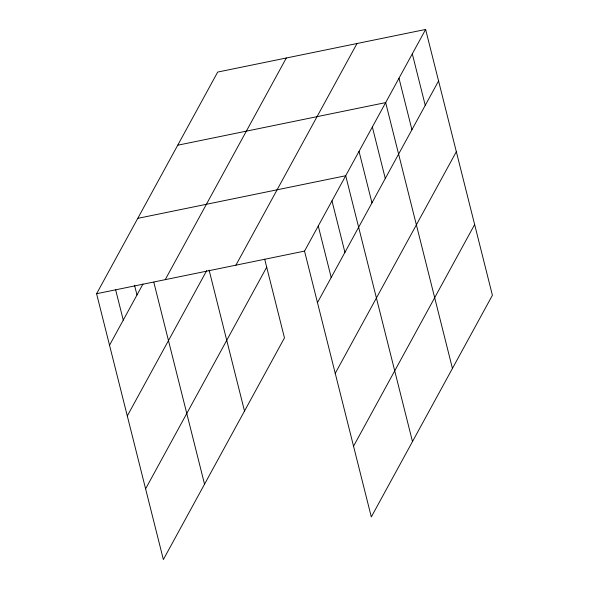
<?xml version="1.0" encoding="UTF-8"?>
<svg xmlns="http://www.w3.org/2000/svg" width="589" height="589" viewBox="0 0 589 589"><rect width="100%" height="100%" fill="white"/><g stroke="black" fill="none" stroke-linecap="round" stroke-linejoin="round"><path stroke-width="0.88" d="M264.689 259.167L284.465 337.895L163.367 559.55L96.596 293.72L217.687 72.064L425.633 29.45L492.404 295.28L371.313 516.936L304.535 251.105L425.633 29.45M109.539 345.228L142.987 283.994M165.222 279.657L286.313 58.002M127.298 415.952L206.717 270.587M235.917 265.168L357.008 43.512M145.608 488.826L266.699 267.17M317.478 302.613L438.569 80.958M335.244 373.338L456.335 151.682M353.547 446.212L474.638 224.556M177.731 145.211L385.67 102.596L452.44 368.427M137.767 218.357L345.706 175.743L412.484 441.573M96.596 293.72L304.535 251.105M412.307 53.835L425.251 105.343M398.989 78.212L411.925 129.72M372.351 126.981L385.287 178.489M359.032 151.358L371.968 202.866M331.982 200.864L344.926 252.372M318.259 225.985L331.202 277.493M209.102 270.108L244.501 411.041M153.817 282.241L204.538 484.187M134.528 285.216L136.987 294.986M115.672 289.913L123.263 320.107"/></g></svg>
